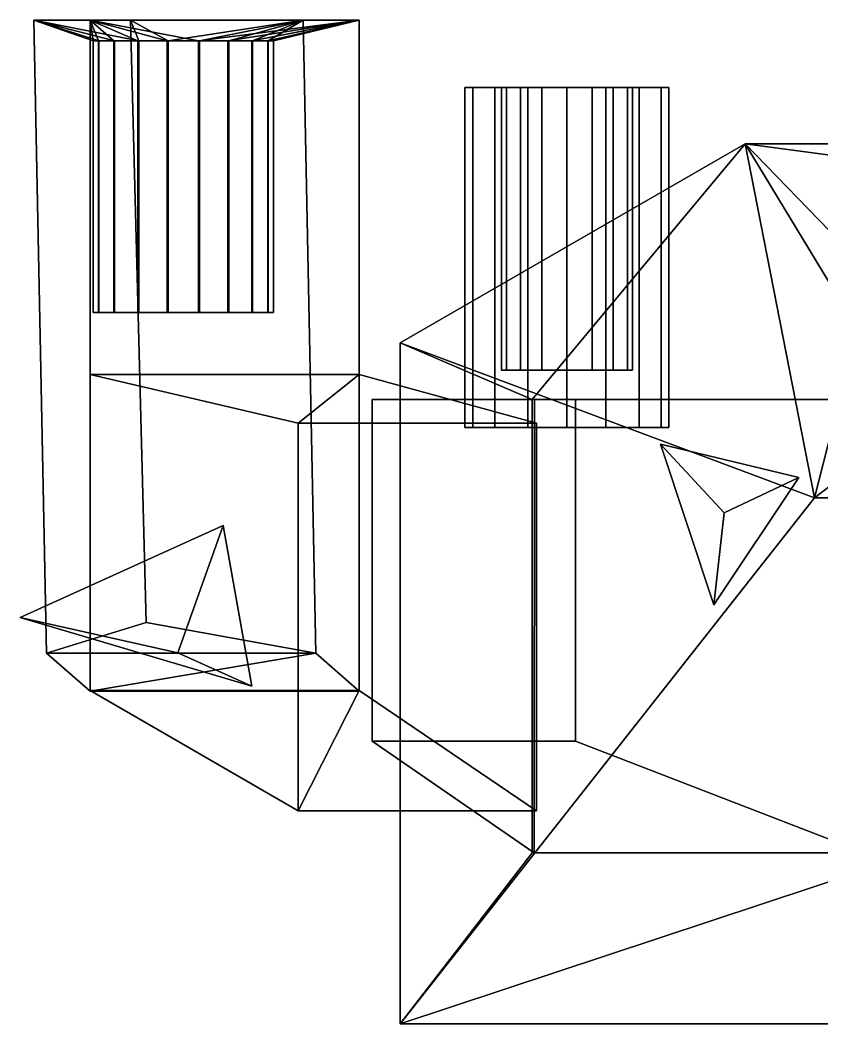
# Model space of a CAD drawing. Extents: x -13.7 to 13.7, y -6.5 to 6.5.
# Drawn here: x -13.74 to -3.39, y -6.48 to 6.48 of the extents above; entities that cross this region are included whole.
import ezdxf

# ---------------------------------------------------------------- set-up
doc = ezdxf.new("R2010")
doc.units = 0
for name, color, linetype in [('Cube001', 15, 'CONTINUOUS'), ('Cube12', 15, 'CONTINUOUS'), ('Cube3001', 15, 'CONTINUOUS'), ('Cylinder1001', 15, 'CONTINUOUS'), ('Cylinder4', 15, 'CONTINUOUS'), ('NoName12', 15, 'CONTINUOUS'), ('NoName6002', 15, 'CONTINUOUS')]:
    doc.layers.add(name, color=color, linetype=linetype)

msp = doc.modelspace()

# ---------------------------------------------------------------- linework, layer by layer
at = {"layer": 'Cube001', "color": 0}
for points in [[(-9.190639, 1.582598, 6.944537), (-9.190639, -2.827536, 6.944541), (-7.0992, -4.270901, 2.981748), (-7.098872, 1.582598, 2.980766)], [(-6.567578, 1.582598, 9.277499), (-6.567581, -2.827536, 9.277501), (-9.190639, -2.827536, 6.944541), (-9.190639, 1.582598, 6.944537)], [(-6.567578, 1.582598, 9.277499), (-9.190639, 1.582598, 6.944537), (-7.098872, 1.582598, 2.980766), (-2.836429, 1.582598, 6.771794)], [(-7.098872, 1.582598, 2.980766), (-7.0992, -4.270901, 2.981748), (-2.837318, -4.270901, 6.772277), (-2.836429, 1.582598, 6.771794)], [(-6.567581, -2.827536, 9.277501), (-6.567578, 1.582598, 9.277499), (-2.836429, 1.582598, 6.771794), (-2.837318, -4.270901, 6.772277)], [(-9.190639, -2.827536, 6.944541), (-6.567581, -2.827536, 9.277501), (-2.837318, -4.270901, 6.772277), (-7.0992, -4.270901, 2.981748)]]:
    msp.add_3dface(points, dxfattribs=at)
at = {"layer": 'Cube12', "color": 0}
for points in [[(-7.126681, 1.582597, 3.03535), (-8.8295, 2.310994, -1.835503), (-4.378411, 4.879769, 1.768136)], [(-3.483443, 0.311128, -6.733519), (-4.378411, 4.879769, 1.768136), (-8.8295, 2.310994, -1.835503)], [(-4.378411, 4.879769, 1.768136), (-2.37463, 1.582597, 7.272597), (-7.126681, 1.582597, 3.03535)], [(-4.378411, 4.879769, 1.768136), (-1.372292, 4.478794, 1.021972), (4.381203, 4.879769, 1.768136)], [(-4.378411, 4.879769, 1.768136), (-2.74635, 3.199855, -1.357968), (-1.372292, 4.478794, 1.021972)], [(-4.378411, 4.879769, 1.768136), (-3.483443, 0.311128, -6.733519), (-2.74635, 3.199855, -1.357968)], [(-2.37463, 1.582597, 7.272597), (-4.378411, 4.879769, 1.768136), (4.381203, 4.879769, 1.768136), (2.377421, 1.582597, 7.272597)], [(-3.483443, 0.311128, -6.733519), (-1.372292, 1.920916, -3.737909), (-2.74635, 3.199855, -1.357968)], [(-7.126681, -4.2709, 3.03535), (-8.8295, -6.473989, -1.835503), (-8.8295, 2.310994, -1.835503), (-7.126681, 1.582597, 3.03535)], [(-8.8295, 2.310994, -1.835503), (-8.8295, -6.473989, -1.835503), (-3.483443, 0.311128, -6.733519)], [(-3.483443, 0.311128, -6.733519), (3.486233, 0.311128, -6.733519), (-1.372292, 1.920916, -3.737909)], [(-2.166243, -4.2709, 7.272596), (-7.126681, -4.2709, 3.03535), (-7.126681, 1.582597, 3.03535), (-2.37463, 1.582597, 7.272597)], [(8.832291, -6.477226, -1.835503), (3.486233, 0.311128, -6.733519), (-3.483443, 0.311128, -6.733519), (-8.8295, -6.473989, -1.835503)], [(8.832291, -6.477226, -1.835503), (-8.8295, -6.473989, -1.835503), (-2.166243, -4.2709, 7.272596), (2.170388, -4.2709, 7.272596)], [(-2.166243, -4.2709, 7.272596), (-8.8295, -6.473989, -1.835503), (-7.126681, -4.2709, 3.03535)]]:
    msp.add_3dface(points, dxfattribs=at)
at = {"layer": 'Cube3001', "color": 0}
for points in [[(-9.360751, 1.902448, -3.478318), (-12.834163, 1.902562, -2.25542), (-12.833918, -2.173258, -2.255443), (-9.360488, -2.173405, -3.478661)], [(-12.834163, 1.902562, -2.25542), (-9.360751, 1.902448, -3.478318), (-10.14757, 1.27494, 1.875597)], [(-10.14757, 1.27494, 1.875597), (-10.147422, -3.727205, 1.875626), (-12.833918, -2.173258, -2.255443), (-12.834163, 1.902562, -2.25542)], [(-7.069721, 1.274922, 3.033095), (-10.14757, 1.27494, 1.875597), (-9.360751, 1.902448, -3.478318)], [(-7.069489, -3.727203, 3.033195), (-7.069721, 1.274922, 3.033095), (-9.360751, 1.902448, -3.478318), (-9.360488, -2.173405, -3.478661)], [(-7.069489, -3.727203, 3.033195), (-10.147422, -3.727205, 1.875626), (-10.14757, 1.27494, 1.875597), (-7.069721, 1.274922, 3.033095)], [(-9.360488, -2.173405, -3.478661), (-12.833918, -2.173258, -2.255443), (-10.147422, -3.727205, 1.875626)], [(-10.147422, -3.727205, 1.875626), (-7.069489, -3.727203, 3.033195), (-9.360488, -2.173405, -3.478661)]]:
    msp.add_3dface(points, dxfattribs=at)
at = {"layer": 'Cylinder1001', "color": 0}
for points in [[(-12.834743, -2.182112, -2.255392), (-13.396755, -1.691133, -3.852199), (-13.561187, 6.477219, -4.319388), (-12.834726, 6.477229, -2.255385)], [(-13.561187, 6.477219, -4.319388), (-12.792994, 6.210092, -4.402034), (-12.834726, 6.477229, -2.255385)], [(-9.358592, -2.182112, -3.478845), (-12.834743, -2.182112, -2.255392), (-12.834726, 6.477229, -2.255385), (-9.358583, 6.477229, -3.478845)], [(-12.834726, 6.477229, -2.255385), (-11.435309, 6.210112, -3.220011), (-9.358583, 6.477229, -3.478845)], [(-11.83905, 6.21011, -3.226297), (-11.435309, 6.210112, -3.220011), (-12.834726, 6.477229, -2.255385)], [(-12.21763, 6.210106, -3.372212), (-11.83905, 6.21011, -3.226297), (-12.834726, 6.477229, -2.255385)], [(-12.525395, 6.210101, -3.640153), (-12.21763, 6.210106, -3.372212), (-12.834726, 6.477229, -2.255385)], [(-12.725216, 6.210096, -3.997808), (-12.525395, 6.210101, -3.640153), (-12.834726, 6.477229, -2.255385)], [(-12.792994, 6.210092, -4.402034), (-12.725216, 6.210096, -3.997808), (-12.834726, 6.477229, -2.255385)], [(-11.435309, 6.210112, -3.220011), (-11.055108, 6.210112, -3.354111), (-9.358583, 6.477229, -3.478845)], [(-10.744306, 6.21011, -3.612422), (-9.358583, 6.477229, -3.478845), (-11.055108, 6.210112, -3.354111)], [(-10.540386, 6.210107, -3.96379), (-9.358583, 6.477229, -3.478845), (-10.744306, 6.21011, -3.612422)], [(-10.467949, 6.210102, -4.365832), (-9.358583, 6.477229, -3.478845), (-10.540386, 6.210107, -3.96379)], [(-10.535727, 6.210096, -4.770058), (-9.358583, 6.477229, -3.478845), (-10.467949, 6.210102, -4.365832)], [(-10.085031, 6.477219, -5.542836), (-9.358583, 6.477229, -3.478845), (-10.535727, 6.210096, -4.770058)], [(-9.92085, -1.690925, -5.076324), (-9.358592, -2.182112, -3.478845), (-9.358583, 6.477229, -3.478845), (-10.085031, 6.477219, -5.542836)], [(-13.396755, -1.691133, -3.852199), (-12.109899, -1.297069, -5.745492), (-12.311381, 6.477188, -6.318301), (-13.561187, 6.477219, -4.319388)], [(-13.561187, 6.477219, -4.319388), (-12.720556, 6.210087, -4.804077), (-12.792994, 6.210092, -4.402034)], [(-12.516637, 6.210084, -5.155445), (-12.720556, 6.210087, -4.804077), (-13.561187, 6.477219, -4.319388)], [(-12.205833, 6.210081, -5.413756), (-12.516637, 6.210084, -5.155445), (-13.561187, 6.477219, -4.319388)], [(-12.311381, 6.477188, -6.318301), (-12.205833, 6.210081, -5.413756), (-13.561187, 6.477219, -4.319388)], [(-12.109899, -1.297069, -5.745492), (-9.92085, -1.690925, -5.076324), (-10.085031, 6.477219, -5.542836), (-12.311381, 6.477188, -6.318301)], [(-12.311381, 6.477188, -6.318301), (-10.085031, 6.477219, -5.542836), (-11.825633, 6.210081, -5.547856)], [(-12.311381, 6.477188, -6.318301), (-11.825633, 6.210081, -5.547856), (-12.205833, 6.210081, -5.413756)], [(-11.825633, 6.210081, -5.547856), (-10.085031, 6.477219, -5.542836), (-11.421892, 6.210084, -5.541569)], [(-11.421892, 6.210084, -5.541569), (-10.085031, 6.477219, -5.542836), (-11.043311, 6.210087, -5.395655)], [(-11.043311, 6.210087, -5.395655), (-10.085031, 6.477219, -5.542836), (-10.735547, 6.210092, -5.127713)], [(-10.735547, 6.210092, -5.127713), (-10.085031, 6.477219, -5.542836), (-10.535727, 6.210096, -4.770058)], [(-12.793085, 2.705099, -4.402015), (-11.043367, 2.705096, -5.395651), (-12.725309, 2.705103, -3.997792)], [(-11.421951, 2.705094, -5.541563), (-11.043367, 2.705096, -5.395651), (-12.793085, 2.705099, -4.402015)], [(-12.720641, 2.705096, -4.804057), (-11.421951, 2.705094, -5.541563), (-12.793085, 2.705099, -4.402015)], [(-12.725309, 2.705103, -3.997792), (-10.735599, 2.7051, -5.127717), (-12.525489, 2.705108, -3.640142)], [(-11.043367, 2.705096, -5.395651), (-10.735599, 2.7051, -5.127717), (-12.725309, 2.705103, -3.997792)], [(-11.825699, 2.705093, -5.547843), (-11.421951, 2.705094, -5.541563), (-12.720641, 2.705096, -4.804057)], [(-12.516714, 2.705093, -5.155419), (-11.825699, 2.705093, -5.547843), (-12.720641, 2.705096, -4.804057)], [(-12.525489, 2.705108, -3.640142), (-10.535781, 2.705104, -4.770067), (-12.217723, 2.70511, -3.372206)], [(-10.735599, 2.7051, -5.127717), (-10.535781, 2.705104, -4.770067), (-12.525489, 2.705108, -3.640142)], [(-12.20591, 2.705093, -5.413743), (-11.825699, 2.705093, -5.547843), (-12.516714, 2.705093, -5.155419)], [(-12.217723, 2.70511, -3.372206), (-10.468006, 2.705108, -4.365843), (-11.839135, 2.705112, -3.226297)], [(-10.535781, 2.705104, -4.770067), (-10.468006, 2.705108, -4.365843), (-12.217723, 2.70511, -3.372206)], [(-11.839135, 2.705112, -3.226297), (-10.540448, 2.705111, -3.963803), (-11.43539, 2.705113, -3.220016)], [(-10.468006, 2.705108, -4.365843), (-10.540448, 2.705111, -3.963803), (-11.839135, 2.705112, -3.226297)], [(-11.43539, 2.705113, -3.220016), (-10.744372, 2.705112, -3.612434), (-11.055183, 2.705113, -3.354122)], [(-10.540448, 2.705111, -3.963803), (-10.744372, 2.705112, -3.612434), (-11.43539, 2.705113, -3.220016)], [(-12.109899, -1.297069, -5.745492), (-13.396755, -1.691133, -3.852199), (-9.92085, -1.690925, -5.076324)], [(-13.396755, -1.691133, -3.852199), (-12.834743, -2.182112, -2.255392), (-9.92085, -1.690925, -5.076324)], [(-9.92085, -1.690925, -5.076324), (-12.834743, -2.182112, -2.255392), (-9.358592, -2.182112, -3.478845)]]:
    msp.add_3dface(points, dxfattribs=at)
at = {"layer": 'Cylinder1001', "color": 1}
for points in [[(-12.725216, 6.210096, -3.997808), (-12.792994, 6.210092, -4.402034), (-12.793085, 2.705099, -4.402015), (-12.725309, 2.705103, -3.997792)], [(-12.792994, 6.210092, -4.402034), (-12.720556, 6.210087, -4.804077), (-12.720641, 2.705096, -4.804057), (-12.793085, 2.705099, -4.402015)], [(-12.525395, 6.210101, -3.640153), (-12.725216, 6.210096, -3.997808), (-12.725309, 2.705103, -3.997792), (-12.525489, 2.705108, -3.640142)], [(-12.720556, 6.210087, -4.804077), (-12.516637, 6.210084, -5.155445), (-12.516714, 2.705093, -5.155419), (-12.720641, 2.705096, -4.804057)], [(-12.21763, 6.210106, -3.372212), (-12.525395, 6.210101, -3.640153), (-12.525489, 2.705108, -3.640142), (-12.217723, 2.70511, -3.372206)], [(-12.516637, 6.210084, -5.155445), (-12.205833, 6.210081, -5.413756), (-12.20591, 2.705093, -5.413743), (-12.516714, 2.705093, -5.155419)], [(-11.83905, 6.21011, -3.226297), (-12.21763, 6.210106, -3.372212), (-12.217723, 2.70511, -3.372206), (-11.839135, 2.705112, -3.226297)], [(-12.205833, 6.210081, -5.413756), (-11.825633, 6.210081, -5.547856), (-11.825699, 2.705093, -5.547843), (-12.20591, 2.705093, -5.413743)], [(-11.435309, 6.210112, -3.220011), (-11.83905, 6.21011, -3.226297), (-11.839135, 2.705112, -3.226297), (-11.43539, 2.705113, -3.220016)], [(-11.825633, 6.210081, -5.547856), (-11.421892, 6.210084, -5.541569), (-11.421951, 2.705094, -5.541563), (-11.825699, 2.705093, -5.547843)], [(-11.055108, 6.210112, -3.354111), (-11.435309, 6.210112, -3.220011), (-11.43539, 2.705113, -3.220016), (-11.055183, 2.705113, -3.354122)], [(-11.421892, 6.210084, -5.541569), (-11.043311, 6.210087, -5.395655), (-11.043367, 2.705096, -5.395651), (-11.421951, 2.705094, -5.541563)], [(-10.744306, 6.21011, -3.612422), (-11.055108, 6.210112, -3.354111), (-11.055183, 2.705113, -3.354122), (-10.744372, 2.705112, -3.612434)], [(-11.043311, 6.210087, -5.395655), (-10.735547, 6.210092, -5.127713), (-10.735599, 2.7051, -5.127717), (-11.043367, 2.705096, -5.395651)], [(-10.540386, 6.210107, -3.96379), (-10.744306, 6.21011, -3.612422), (-10.744372, 2.705112, -3.612434), (-10.540448, 2.705111, -3.963803)], [(-10.735547, 6.210092, -5.127713), (-10.535727, 6.210096, -4.770058), (-10.535781, 2.705104, -4.770067), (-10.735599, 2.7051, -5.127717)], [(-10.467949, 6.210102, -4.365832), (-10.540386, 6.210107, -3.96379), (-10.540448, 2.705111, -3.963803), (-10.468006, 2.705108, -4.365843)], [(-10.535727, 6.210096, -4.770058), (-10.467949, 6.210102, -4.365832), (-10.468006, 2.705108, -4.365843), (-10.535781, 2.705104, -4.770067)]]:
    msp.add_3dface(points, dxfattribs=at)
at = {"layer": 'Cylinder4', "color": 0}
for points in [[(-7.894373, 5.60632, 6.250607), (-7.994545, 5.60632, 6.754371), (-7.994542, 1.218388, 6.754371), (-7.894371, 1.218388, 6.250609)], [(-7.994545, 5.60632, 6.754371), (-7.894309, 5.60632, 7.258121), (-7.894306, 1.218388, 7.25812), (-7.994542, 1.218388, 6.754371)], [(-7.994545, 5.60632, 6.754371), (-7.894373, 5.60632, 6.250607), (-7.460013, 5.60632, 6.430492)], [(-7.524409, 5.60632, 6.75434), (-7.994545, 5.60632, 6.754371), (-7.460013, 5.60632, 6.430492)], [(-7.459971, 5.60632, 7.07818), (-7.994545, 5.60632, 6.754371), (-7.524409, 5.60632, 6.75434)], [(-7.894309, 5.60632, 7.258121), (-7.994545, 5.60632, 6.754371), (-7.459971, 5.60632, 7.07818)], [(-7.609046, 5.60632, 5.823524), (-7.894373, 5.60632, 6.250607), (-7.894371, 1.218388, 6.250609), (-7.609045, 1.218388, 5.823528)], [(-7.894373, 5.60632, 6.250607), (-7.609046, 5.60632, 5.823524), (-7.276588, 5.60632, 6.155939)], [(-7.460013, 5.60632, 6.430492), (-7.894373, 5.60632, 6.250607), (-7.276588, 5.60632, 6.155939)], [(-7.894309, 5.60632, 7.258121), (-7.608926, 5.60632, 7.685167), (-7.608924, 1.218388, 7.685164), (-7.894306, 1.218388, 7.25812)], [(-7.276511, 5.60632, 7.35271), (-7.894309, 5.60632, 7.258121), (-7.459971, 5.60632, 7.07818)], [(-7.001958, 5.60632, 7.536135), (-7.894309, 5.60632, 7.258121), (-7.276511, 5.60632, 7.35271)], [(-7.608926, 5.60632, 7.685167), (-7.894309, 5.60632, 7.258121), (-7.001958, 5.60632, 7.536135)], [(-7.182, 5.60632, 5.538141), (-7.609046, 5.60632, 5.823524), (-7.609045, 1.218388, 5.823528), (-7.181999, 1.218388, 5.538146)], [(-7.002059, 5.60632, 5.972478), (-7.609046, 5.60632, 5.823524), (-6.67822, 5.60632, 5.908041)], [(-7.276588, 5.60632, 6.155939), (-7.609046, 5.60632, 5.823524), (-7.002059, 5.60632, 5.972478)], [(-7.609046, 5.60632, 5.823524), (-7.182, 5.60632, 5.538141), (-6.174487, 5.60632, 5.538076)], [(-5.747404, 5.60632, 5.823404), (-7.609046, 5.60632, 5.823524), (-6.174487, 5.60632, 5.538076)], [(-6.67822, 5.60632, 5.908041), (-7.609046, 5.60632, 5.823524), (-5.747404, 5.60632, 5.823404)], [(-7.608926, 5.60632, 7.685167), (-7.181843, 5.60632, 7.970495), (-7.181842, 1.218388, 7.97049), (-7.608924, 1.218388, 7.685164)], [(-7.608926, 5.60632, 7.685167), (-7.001958, 5.60632, 7.536135), (-6.678111, 5.60632, 7.600531)], [(-5.747284, 5.60632, 7.685047), (-7.608926, 5.60632, 7.685167), (-6.678111, 5.60632, 7.600531)], [(-7.181843, 5.60632, 7.970495), (-7.608926, 5.60632, 7.685167), (-5.747284, 5.60632, 7.685047)], [(-6.67825, 5.60632, 5.437905), (-7.182, 5.60632, 5.538141), (-7.181999, 1.218388, 5.538146), (-6.67825, 1.218388, 5.437911)], [(-6.174487, 5.60632, 5.538076), (-7.182, 5.60632, 5.538141), (-6.67825, 5.60632, 5.437905)], [(-7.181843, 5.60632, 7.970495), (-6.67808, 5.60632, 8.070666), (-6.678081, 1.218388, 8.070662), (-7.181842, 1.218388, 7.97049)], [(-6.17433, 5.60632, 7.97043), (-7.181843, 5.60632, 7.970495), (-5.747284, 5.60632, 7.685047)], [(-6.67808, 5.60632, 8.070666), (-7.181843, 5.60632, 7.970495), (-6.17433, 5.60632, 7.97043)], [(-6.174487, 5.60632, 5.538076), (-6.67825, 5.60632, 5.437905), (-6.67825, 1.218388, 5.437911), (-6.174489, 1.218388, 5.538082)], [(-6.354372, 5.60632, 5.972437), (-6.67822, 5.60632, 5.908041), (-5.747404, 5.60632, 5.823404)], [(-5.747284, 5.60632, 7.685047), (-6.678111, 5.60632, 7.600531), (-6.354271, 5.60632, 7.536093)], [(-6.67808, 5.60632, 8.070666), (-6.17433, 5.60632, 7.97043), (-6.174332, 1.218388, 7.970425), (-6.678081, 1.218388, 8.070662)], [(-6.079819, 5.60632, 6.155862), (-6.354372, 5.60632, 5.972437), (-5.747404, 5.60632, 5.823404)], [(-6.354271, 5.60632, 7.536093), (-6.079742, 5.60632, 7.352633), (-5.461957, 5.60632, 7.257965)], [(-5.747284, 5.60632, 7.685047), (-6.354271, 5.60632, 7.536093), (-5.461957, 5.60632, 7.257965)], [(-5.747404, 5.60632, 5.823404), (-6.174487, 5.60632, 5.538076), (-6.174489, 1.218388, 5.538082), (-5.747406, 1.218388, 5.823408)], [(-6.17433, 5.60632, 7.97043), (-5.747284, 5.60632, 7.685047), (-5.747286, 1.218388, 7.685044), (-6.174332, 1.218388, 7.970425)], [(-5.462021, 5.60632, 6.250451), (-6.079819, 5.60632, 6.155862), (-5.747404, 5.60632, 5.823404)], [(-5.896358, 5.60632, 6.430392), (-6.079819, 5.60632, 6.155862), (-5.462021, 5.60632, 6.250451)], [(-6.079742, 5.60632, 7.352633), (-5.896317, 5.60632, 7.078079), (-5.461957, 5.60632, 7.257965)], [(-5.831921, 5.60632, 6.754231), (-5.896358, 5.60632, 6.430392), (-5.462021, 5.60632, 6.250451)], [(-5.896317, 5.60632, 7.078079), (-5.831921, 5.60632, 6.754231), (-5.361785, 5.60632, 6.754201)], [(-5.461957, 5.60632, 7.257965), (-5.896317, 5.60632, 7.078079), (-5.361785, 5.60632, 6.754201)], [(-5.361785, 5.60632, 6.754201), (-5.831921, 5.60632, 6.754231), (-5.462021, 5.60632, 6.250451)], [(-5.462021, 5.60632, 6.250451), (-5.747404, 5.60632, 5.823404), (-5.747406, 1.218388, 5.823408), (-5.462025, 1.218388, 6.250452)], [(-5.747284, 5.60632, 7.685047), (-5.461957, 5.60632, 7.257965), (-5.46196, 1.218388, 7.257963), (-5.747286, 1.218388, 7.685044)], [(-5.361785, 5.60632, 6.754201), (-5.462021, 5.60632, 6.250451), (-5.462025, 1.218388, 6.250452), (-5.361789, 1.218388, 6.754201)], [(-5.461957, 5.60632, 7.257965), (-5.361785, 5.60632, 6.754201), (-5.361789, 1.218388, 6.754201), (-5.46196, 1.218388, 7.257963)], [(-7.994542, 1.218388, 6.754371), (-5.462025, 1.218388, 6.250452), (-7.894371, 1.218388, 6.250609)], [(-5.361789, 1.218388, 6.754201), (-5.462025, 1.218388, 6.250452), (-7.994542, 1.218388, 6.754371)], [(-5.46196, 1.218388, 7.257963), (-5.361789, 1.218388, 6.754201), (-7.994542, 1.218388, 6.754371)], [(-7.894306, 1.218388, 7.25812), (-5.46196, 1.218388, 7.257963), (-7.994542, 1.218388, 6.754371)], [(-7.894371, 1.218388, 6.250609), (-5.462025, 1.218388, 6.250452), (-7.609045, 1.218388, 5.823528)], [(-5.747286, 1.218388, 7.685044), (-5.46196, 1.218388, 7.257963), (-7.894306, 1.218388, 7.25812)], [(-7.608924, 1.218388, 7.685164), (-5.747286, 1.218388, 7.685044), (-7.894306, 1.218388, 7.25812)], [(-7.609045, 1.218388, 5.823528), (-5.747406, 1.218388, 5.823408), (-7.181999, 1.218388, 5.538146)], [(-5.462025, 1.218388, 6.250452), (-5.747406, 1.218388, 5.823408), (-7.609045, 1.218388, 5.823528)], [(-6.174332, 1.218388, 7.970425), (-5.747286, 1.218388, 7.685044), (-7.608924, 1.218388, 7.685164)], [(-7.181842, 1.218388, 7.97049), (-6.174332, 1.218388, 7.970425), (-7.608924, 1.218388, 7.685164)], [(-7.181999, 1.218388, 5.538146), (-6.174489, 1.218388, 5.538082), (-6.67825, 1.218388, 5.437911)], [(-5.747406, 1.218388, 5.823408), (-6.174489, 1.218388, 5.538082), (-7.181999, 1.218388, 5.538146)], [(-6.678081, 1.218388, 8.070662), (-6.174332, 1.218388, 7.970425), (-7.181842, 1.218388, 7.97049)]]:
    msp.add_3dface(points, dxfattribs=at)
at = {"layer": 'Cylinder4', "color": 1}
for points in [[(-7.524402, 1.95802, 6.754341), (-7.459965, 1.95802, 7.078182), (-7.459971, 5.60632, 7.07818), (-7.524409, 5.60632, 6.75434)], [(-7.460007, 1.95802, 6.430492), (-7.524402, 1.95802, 6.754341), (-7.524409, 5.60632, 6.75434), (-7.460013, 5.60632, 6.430492)], [(-7.276584, 1.95802, 6.155938), (-7.460007, 1.95802, 6.430492), (-7.460013, 5.60632, 6.430492), (-7.276588, 5.60632, 6.155939)], [(-7.459965, 1.95802, 7.078182), (-7.276507, 1.95802, 7.352713), (-7.276511, 5.60632, 7.35271), (-7.459971, 5.60632, 7.07818)], [(-7.002057, 1.95802, 5.972479), (-7.276584, 1.95802, 6.155938), (-7.276588, 5.60632, 6.155939), (-7.002059, 5.60632, 5.972478)], [(-7.276507, 1.95802, 7.352713), (-7.001956, 1.95802, 7.536137), (-7.001958, 5.60632, 7.536135), (-7.276511, 5.60632, 7.35271)], [(-6.67822, 1.95802, 5.908041), (-7.002057, 1.95802, 5.972479), (-7.002059, 5.60632, 5.972478), (-6.67822, 5.60632, 5.908041)], [(-7.001956, 1.95802, 7.536137), (-6.678111, 1.95802, 7.600532), (-6.678111, 5.60632, 7.600531), (-7.001958, 5.60632, 7.536135)], [(-6.354374, 1.95802, 5.972437), (-6.67822, 1.95802, 5.908041), (-6.67822, 5.60632, 5.908041), (-6.354372, 5.60632, 5.972437)], [(-6.678111, 1.95802, 7.600532), (-6.354273, 1.95802, 7.536095), (-6.354271, 5.60632, 7.536093), (-6.678111, 5.60632, 7.600531)], [(-6.079823, 1.95802, 6.155861), (-6.354374, 1.95802, 5.972437), (-6.354372, 5.60632, 5.972437), (-6.079819, 5.60632, 6.155862)], [(-6.354273, 1.95802, 7.536095), (-6.079746, 1.95802, 7.352635), (-6.079742, 5.60632, 7.352633), (-6.354271, 5.60632, 7.536093)], [(-5.896366, 1.95802, 6.430392), (-6.079823, 1.95802, 6.155861), (-6.079819, 5.60632, 6.155862), (-5.896358, 5.60632, 6.430392)], [(-6.079746, 1.95802, 7.352635), (-5.896324, 1.95802, 7.078081), (-5.896317, 5.60632, 7.078079), (-6.079742, 5.60632, 7.352633)], [(-5.831928, 1.95802, 6.754232), (-5.896366, 1.95802, 6.430392), (-5.896358, 5.60632, 6.430392), (-5.831921, 5.60632, 6.754231)], [(-5.896324, 1.95802, 7.078081), (-5.831928, 1.95802, 6.754232), (-5.831921, 5.60632, 6.754231), (-5.896317, 5.60632, 7.078079)], [(-7.524402, 1.95802, 6.754341), (-7.460007, 1.95802, 6.430492), (-5.896366, 1.95802, 6.430392)], [(-5.831928, 1.95802, 6.754232), (-7.524402, 1.95802, 6.754341), (-5.896366, 1.95802, 6.430392)], [(-7.459965, 1.95802, 7.078182), (-7.524402, 1.95802, 6.754341), (-5.831928, 1.95802, 6.754232)], [(-7.460007, 1.95802, 6.430492), (-7.276584, 1.95802, 6.155938), (-6.079823, 1.95802, 6.155861)], [(-5.896366, 1.95802, 6.430392), (-7.460007, 1.95802, 6.430492), (-6.079823, 1.95802, 6.155861)], [(-5.896324, 1.95802, 7.078081), (-7.459965, 1.95802, 7.078182), (-5.831928, 1.95802, 6.754232)], [(-7.276507, 1.95802, 7.352713), (-7.459965, 1.95802, 7.078182), (-5.896324, 1.95802, 7.078081)], [(-7.276584, 1.95802, 6.155938), (-7.002057, 1.95802, 5.972479), (-6.354374, 1.95802, 5.972437)], [(-6.079823, 1.95802, 6.155861), (-7.276584, 1.95802, 6.155938), (-6.354374, 1.95802, 5.972437)], [(-6.079746, 1.95802, 7.352635), (-7.276507, 1.95802, 7.352713), (-5.896324, 1.95802, 7.078081)], [(-7.001956, 1.95802, 7.536137), (-7.276507, 1.95802, 7.352713), (-6.079746, 1.95802, 7.352635)], [(-6.354374, 1.95802, 5.972437), (-7.002057, 1.95802, 5.972479), (-6.67822, 1.95802, 5.908041)], [(-6.354273, 1.95802, 7.536095), (-7.001956, 1.95802, 7.536137), (-6.079746, 1.95802, 7.352635)], [(-6.678111, 1.95802, 7.600532), (-7.001956, 1.95802, 7.536137), (-6.354273, 1.95802, 7.536095)]]:
    msp.add_3dface(points, dxfattribs=at)
at = {"layer": 'NoName12', "color": 0}
for points in [[(-5.468394, 1.006338, -4.014711), (-4.780393, -1.068896, -4.014709), (-3.684612, 0.574382, -4.012884)], [(-4.646498, 0.119785, -8.400815), (-4.780393, -1.068896, -4.014709), (-5.468394, 1.006338, -4.014711)], [(-5.468394, 1.006338, -4.014711), (-3.684612, 0.574382, -4.012884), (-4.646498, 0.119785, -8.400815)], [(-3.684612, 0.574382, -4.012884), (-4.780393, -1.068896, -4.014709), (-4.646498, 0.119785, -8.400815)]]:
    msp.add_3dface(points, dxfattribs=at)
at = {"layer": 'NoName6002', "color": 0}
for points in [[(-10.7456, -2.120524, 0.745968), (-11.114218, -0.045291, 0.165048), (-13.737726, -1.233972, 1.671217)], [(-13.737726, -1.233972, 1.671217), (-11.114218, -0.045291, 0.165048), (-11.700259, -1.688567, -0.760854)], [(-11.700259, -1.688567, -0.760854), (-11.114218, -0.045291, 0.165048), (-10.7456, -2.120524, 0.745968)], [(-13.737726, -1.233972, 1.671217), (-11.700259, -1.688567, -0.760854), (-10.7456, -2.120524, 0.745968)]]:
    msp.add_3dface(points, dxfattribs=at)

doc.saveas('drawing.dxf')
